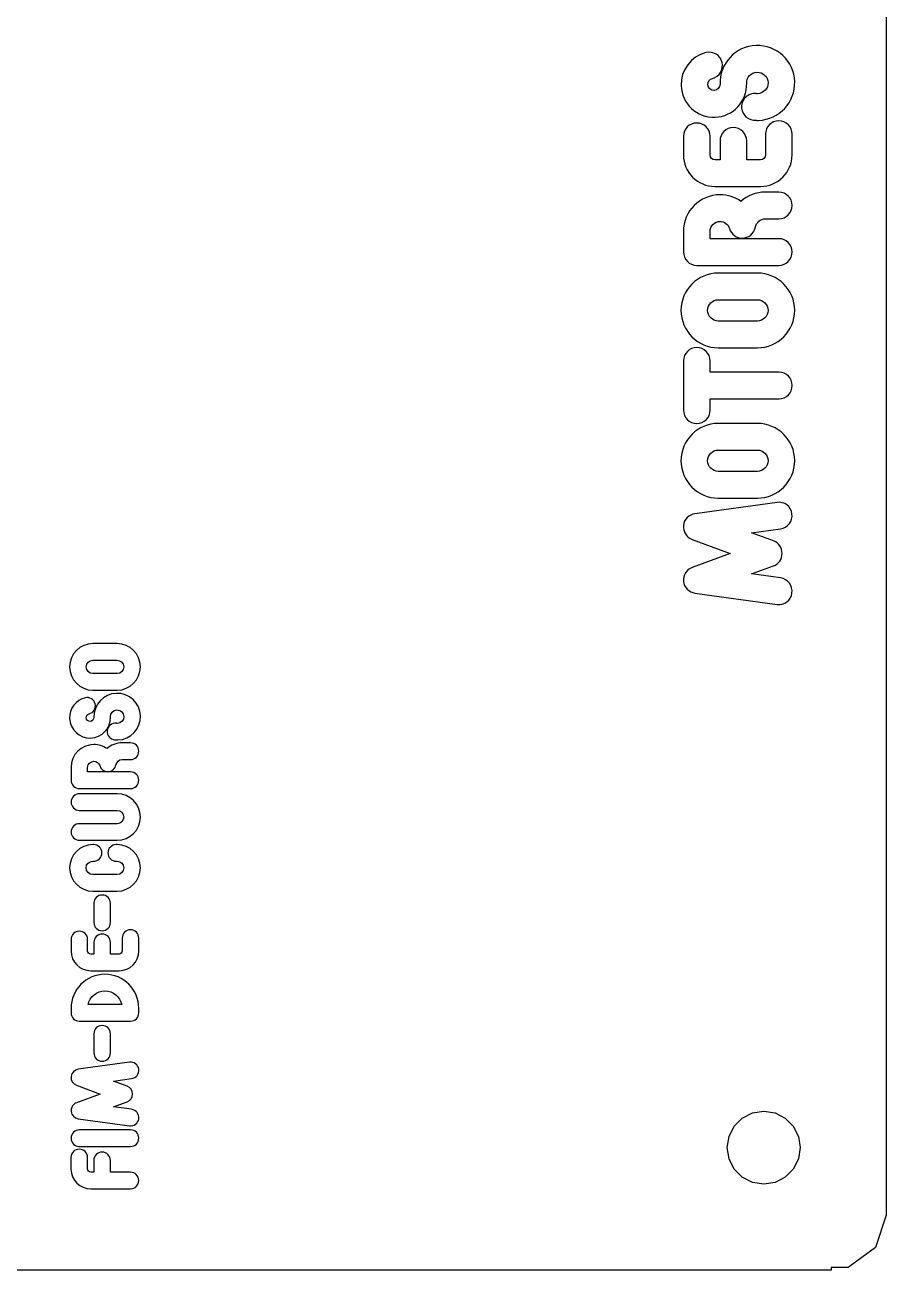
# Model space of a CAD drawing. Extents: x 0 to 215, y 0 to 110.
# Drawn here: x 167.4 to 214.6, y 0.1 to 68.3 of the extents above; entities that cross this region are included whole.
import ezdxf

# ---------------------------------------------------------------- set-up
doc = ezdxf.new("R2010")
doc.units = 0
doc.layers.get('0').update_dxf_attribs({"linetype": 'CONTINUOUS'})

msp = doc.modelspace()

# ---------------------------------------------------------------- linework, layer by layer
at = {"color": 7}
for points in [[(214.57824, 107.142861), (214.57824, 3.142869)], [(204.71246, 66.766731), (204.71246, 66.766731)], [(205.063482, 65.354841), (205.063482, 65.354841)], [(207.466037, 64.527978), (207.466037, 64.527978)], [(203.479981, 62.190162), (203.479981, 61.176095)], [(204.938675, 61.176095), (204.938675, 62.190162)], [(207.973069, 62.314969), (207.973069, 61.176095)], [(209.431763, 61.176095), (209.431763, 62.314969)], [(205.48471, 61.932744), (205.48471, 60.903079), (205.211691, 60.903079)], [(207.70005, 60.903079), (206.943404, 60.903079), (206.943404, 61.932744)], [(205.211691, 59.444385), (207.70005, 59.444385)], [(208.706316, 59.135532), (207.965269, 59.135532)], [(207.965269, 57.676838), (208.706316, 57.676838)], [(203.479981, 56.982594), (203.479981, 55.859322)], [(208.706316, 56.584768), (204.938675, 56.584768), (204.938675, 56.982594)], [(204.213229, 55.126074), (208.706316, 55.126074)], [(207.528439, 54.702778), (205.391103, 54.702778)], [(205.391103, 53.244084), (207.528439, 53.244084)], [(207.528439, 52.074008), (205.391103, 52.074008)], [(205.391103, 50.615314), (207.528439, 50.615314)], [(203.479981, 49.899133), (203.479981, 47.200157)], [(208.714117, 49.282892), (204.938675, 49.282892), (204.938675, 49.899133)], [(204.938675, 47.200157), (204.938675, 47.824198), (208.714117, 47.824198)], [(207.528439, 46.475687), (205.391103, 46.475687)], [(205.391103, 45.016993), (207.528439, 45.016993)], [(207.528439, 43.846917), (205.391103, 43.846917)], [(205.391103, 42.388223), (207.528439, 42.388223)], [(208.604908, 42.152014), (204.11182, 41.535776)], [(208.409898, 40.04588), (207.20862, 40.490507), (208.799921, 40.708921)], [(203.955811, 40.131684), (206.038546, 39.359436), (203.955811, 38.594987)], [(208.799921, 38.017749), (207.20862, 38.236164), (208.409898, 38.680791)], [(204.11182, 37.190894), (208.604908, 36.566856)], [(172.474526, 34.42712), (171.142053, 34.42712)], [(171.142053, 33.517736), (172.474526, 33.517736)], [(172.474526, 32.788281), (171.142053, 32.788281)], [(170.718971, 31.462204), (170.718971, 31.462204)], [(171.142053, 31.878894), (172.474526, 31.878894)], [(170.937806, 30.581998), (170.937806, 30.581998)], [(172.435622, 30.066508), (172.435622, 30.066508)], [(173.208843, 28.993744), (172.746853, 28.993744)], [(172.746853, 28.084357), (173.208843, 28.084357)], [(169.950613, 27.651549), (169.950613, 26.951274)], [(173.208843, 27.403532), (170.86, 27.403532), (170.86, 27.651549)], [(170.407736, 26.49415), (173.208843, 26.49415)], [(172.474526, 26.211713), (170.407736, 26.211713), (170.407736, 26.211713)], [(170.407736, 25.302329), (170.407736, 25.302329), (172.474526, 25.302329)], [(172.474526, 24.572872), (170.407736, 24.572872), (170.407736, 24.572872)], [(170.407736, 23.663489), (172.474526, 23.663489)], [(171.185823, 23.428317), (171.142053, 23.428317)], [(172.474526, 23.428317), (172.425893, 23.428317)], [(171.142053, 22.518929), (171.185823, 22.518929)], [(172.425893, 22.518929), (172.474526, 22.518929)], [(172.474526, 21.789475), (171.142053, 21.789475)], [(171.142053, 20.88009), (172.474526, 20.88009)], [(171.200411, 20.216743), (171.200411, 20.216743), (171.200411, 19.166329), (171.200411, 19.166329)], [(172.109796, 19.166329), (172.109796, 20.216743), (172.109796, 20.216743)], [(169.950613, 18.237121), (169.950613, 17.604907)], [(170.86, 17.604907), (170.86, 18.237121)], [(171.200411, 18.076638), (171.200411, 17.434698), (171.030206, 17.434698)], [(172.581511, 17.434698), (172.109796, 17.434698), (172.109796, 18.076638)], [(172.751716, 18.314918), (172.751716, 17.604907)], [(173.661101, 17.604907), (173.661101, 18.314918)], [(171.030206, 16.525322), (172.581511, 16.525322)], [(169.950613, 14.471845), (169.950613, 14.223828)], [(172.7274, 14.676117), (170.879451, 14.676117)], [(173.661101, 14.223828), (173.661101, 14.471845)], [(170.402874, 13.766713), (173.203977, 13.766713)], [(171.200411, 13.074196), (171.200411, 13.074196), (171.200411, 12.023765), (171.200411, 12.023765)], [(172.109796, 12.023765), (172.109796, 13.074196), (172.109796, 13.074196)], [(173.145619, 11.519687), (170.344519, 11.135498)], [(170.247256, 10.260158), (171.545687, 9.778715), (170.247256, 9.302155)], [(173.024044, 10.206677), (172.275142, 10.483847), (173.267198, 10.620048)], [(173.267198, 8.942265), (172.275142, 9.078437), (173.024044, 9.355636)], [(170.344519, 8.426786), (173.145619, 8.037743)], [(206.26024, 8.018879), (206.702239, 8.460867)], [(206.702239, 8.460867), (207.260241, 8.744867)], [(207.260241, 8.744867), (207.87824, 8.842855)], [(207.87824, 8.842855), (208.496241, 8.744867)], [(208.496241, 8.744867), (209.05424, 8.460867)], [(209.05424, 8.460867), (209.496239, 8.018879)], [(173.203977, 7.818456), (173.203977, 7.818456), (170.402874, 7.818456), (170.402874, 7.818456)], [(205.97624, 7.460869), (206.26024, 8.018879)], [(209.496239, 8.018879), (209.78024, 7.460869)], [(170.402874, 6.909108), (173.203977, 6.909108), (173.203977, 6.909108)], [(205.878241, 6.842859), (205.97624, 7.460869)], [(205.97624, 6.224877), (205.878241, 6.842859)], [(209.78024, 7.460869), (209.878241, 6.842859)], [(209.878241, 6.842859), (209.78024, 6.224877)], [(169.94575, 6.303092), (169.94575, 5.670914)], [(170.855138, 5.670914), (170.855138, 6.303092)], [(171.195548, 6.147503), (171.195548, 5.500706), (171.02534, 5.500706)], [(173.203977, 5.500706), (172.104933, 5.500706), (172.104933, 6.147503)], [(206.26024, 5.666867), (205.97624, 6.224877)], [(209.78024, 6.224877), (209.496239, 5.666867)], [(206.702239, 5.224879), (206.26024, 5.666867)], [(209.496239, 5.666867), (209.05424, 5.224879)], [(207.260241, 4.940879), (206.702239, 5.224879)], [(207.87824, 4.842863), (207.260241, 4.940879)], [(208.496241, 4.940879), (207.87824, 4.842863)], [(209.05424, 5.224879), (208.496241, 4.940879)], [(171.02534, 4.591329), (173.203977, 4.591329)], [(214.57824, 3.142869), (214.005242, 1.379855)], [(214.005242, 1.379855), (212.505239, 0.289856)], [(211.578241, 0.142875), (108.578241, 0.142875)], [(211.578241, 0.289856), (211.578241, 0.142875)], [(212.505239, 0.289856), (211.578241, 0.289856)]]:
    msp.add_lwpolyline(points, dxfattribs=at)
for points in [[(205.593916, 66.236297), (205.500311, 66.626322), (205.102485, 66.868139), (204.71246, 66.766731)], [(207.458237, 67.156756), (206.327163, 67.117753), (205.445707, 66.166091), (205.48471, 65.035021)], [(208.924731, 66.60292), (208.526905, 66.977345), (208.004272, 67.172357), (207.458237, 67.156756)], [(204.71246, 66.766731), (203.893409, 66.563917), (203.323969, 65.807268), (203.355171, 64.964815)], [(205.063482, 65.354841), (205.453508, 65.448445), (205.695321, 65.846271), (205.593916, 66.236297)], [(209.572171, 65.18323), (209.556564, 65.729265), (209.322554, 66.236297), (208.924731, 66.60292)], [(206.943404, 65.089622), (206.927797, 65.409445), (207.185218, 65.682461), (207.50504, 65.698062)], [(207.50504, 65.698062), (207.66105, 65.698062), (207.809259, 65.643458), (207.926265, 65.542053)], [(207.926265, 65.542053), (208.043275, 65.432847), (208.105677, 65.284635), (208.113478, 65.128625)], [(203.355171, 64.964815), (203.386374, 63.974153), (204.221029, 63.201903), (205.211691, 63.233105)], [(204.813865, 65.011619), (204.806076, 65.175429), (204.915273, 65.315838), (205.063482, 65.354841)], [(205.157087, 64.691799), (204.977675, 64.68401), (204.821666, 64.832207), (204.813865, 65.011619)], [(205.48471, 65.035021), (205.48471, 64.855609), (205.344299, 64.6996), (205.157087, 64.691799)], [(205.211691, 63.233105), (206.194553, 63.264305), (206.974604, 64.09896), (206.943404, 65.089622)], [(208.113478, 65.128625), (208.129084, 64.808806), (207.871661, 64.535787), (207.544041, 64.520188)], [(207.598645, 63.061494), (208.729715, 63.100495), (209.611174, 64.052156), (209.572171, 65.18323)], [(207.466037, 64.527978), (207.060411, 64.566981), (206.701588, 64.278363), (206.662584, 63.872737)], [(207.544041, 64.520188), (207.520644, 64.520188), (207.489439, 64.520188), (207.466037, 64.527978)], [(206.662584, 63.872737), (206.623581, 63.47491), (206.912202, 63.116087), (207.310028, 63.077084)], [(204.205428, 62.915608), (203.807602, 62.915608), (203.479981, 62.587988), (203.479981, 62.190162)], [(204.938675, 62.190162), (204.938675, 62.587988), (204.611052, 62.915608), (204.205428, 62.915608)], [(207.310028, 63.077101), (207.403632, 63.061494), (207.50504, 63.061494), (207.598645, 63.061494)], [(208.698516, 63.040415), (208.30069, 63.040415), (207.973069, 62.712795), (207.973069, 62.314969)], [(209.431763, 62.314969), (209.431763, 62.712795), (209.104143, 63.040415), (208.698516, 63.040415)], [(206.210157, 62.665991), (205.812331, 62.665991), (205.48471, 62.338371), (205.48471, 61.932744)], [(206.943404, 61.932744), (206.943404, 62.338371), (206.615781, 62.665991), (206.210157, 62.665991)], [(203.479981, 61.176095), (203.479981, 60.216635), (204.252232, 59.444385), (205.211691, 59.444385)], [(205.211691, 60.903079), (205.063482, 60.903079), (204.938675, 61.020085), (204.938675, 61.176095)], [(207.973069, 61.176095), (207.973069, 61.020085), (207.848262, 60.903079), (207.70005, 60.903079)], [(207.70005, 59.444385), (208.651712, 59.444385), (209.431763, 60.216635), (209.431763, 61.176095)], [(205.47691, 58.987323), (204.377039, 58.987323), (203.479981, 58.090266), (203.479981, 56.982594)], [(206.631382, 58.6285), (206.303761, 58.854715), (205.905935, 58.987323), (205.47691, 58.987323)], [(207.965269, 59.135532), (207.450436, 59.135532), (206.990205, 58.94832), (206.631382, 58.6285)], [(209.431763, 58.402285), (209.431763, 58.807912), (209.104143, 59.135532), (208.706316, 59.135532)], [(208.706316, 57.676838), (209.104143, 57.676838), (209.431763, 58.004462), (209.431763, 58.402285)], [(204.938675, 56.982594), (204.938675, 57.286813), (205.180489, 57.528629), (205.47691, 57.528629)], [(205.47691, 57.528629), (205.726524, 57.528629), (205.929337, 57.37262), (205.999543, 57.138604)], [(207.411433, 57.185408), (207.481638, 57.489626), (207.692252, 57.676838), (207.965269, 57.676838)], [(205.999543, 57.138604), (206.093147, 56.818784), (206.389568, 56.60817), (206.724989, 56.615971)], [(206.724989, 56.615971), (207.05261, 56.62376), (207.341227, 56.857787), (207.411433, 57.185408)], [(209.431763, 55.859322), (209.431763, 56.264948), (209.104143, 56.584768), (208.706316, 56.584768)], [(203.479981, 55.859322), (203.479981, 55.453698), (203.807602, 55.126074), (204.213229, 55.126074)], [(208.706316, 55.126074), (209.104143, 55.126074), (209.431763, 55.453698), (209.431763, 55.859322)], [(205.391103, 54.702778), (204.267833, 54.702778), (203.347371, 53.790119), (203.347371, 52.659046)], [(209.572171, 52.659046), (209.572171, 53.790119), (208.659513, 54.702778), (207.528439, 54.702778)], [(204.806065, 52.659046), (204.806065, 52.978866), (205.071283, 53.244084), (205.391103, 53.244084)], [(207.528439, 53.244084), (207.848262, 53.244084), (208.113478, 52.978866), (208.113478, 52.659046)], [(203.347371, 52.659046), (203.347371, 51.535776), (204.267833, 50.615314), (205.391103, 50.615314)], [(205.391103, 52.074008), (205.071283, 52.074008), (204.806065, 52.339226), (204.806065, 52.659046)], [(207.528439, 50.615314), (208.659513, 50.615314), (209.572171, 51.535776), (209.572171, 52.659046)], [(208.113478, 52.659046), (208.113478, 52.339226), (207.848262, 52.074008), (207.528439, 52.074008)], [(204.213229, 50.63238), (203.807602, 50.63238), (203.479981, 50.304756), (203.479981, 49.899133)], [(204.938675, 49.899133), (204.938675, 50.304756), (204.611052, 50.63238), (204.213229, 50.63238)], [(209.439564, 48.549645), (209.439564, 48.955271), (209.119744, 49.282892), (208.714117, 49.282892)], [(208.714117, 47.824198), (209.119744, 47.824198), (209.439564, 48.151819), (209.439564, 48.549645)], [(203.479981, 47.200157), (203.479981, 46.794533), (203.807602, 46.46691), (204.213229, 46.46691)], [(204.213229, 46.46691), (204.611052, 46.46691), (204.938675, 46.794533), (204.938675, 47.200157)], [(205.391103, 46.475687), (204.267833, 46.475687), (203.347371, 45.563025), (203.347371, 44.431955)], [(209.572171, 44.431955), (209.572171, 45.563025), (208.659513, 46.475687), (207.528439, 46.475687)], [(204.806065, 44.431955), (204.806065, 44.751775), (205.071283, 45.016993), (205.391103, 45.016993)], [(207.528439, 45.016993), (207.848262, 45.016993), (208.113478, 44.751775), (208.113478, 44.431955)], [(203.347371, 44.431955), (203.347371, 43.308685), (204.267833, 42.388223), (205.391103, 42.388223)], [(205.391103, 43.846917), (205.071283, 43.846917), (204.806065, 44.112135), (204.806065, 44.431955)], [(207.528439, 42.388223), (208.659513, 42.388223), (209.572171, 43.308685), (209.572171, 44.431955)], [(208.113478, 44.431955), (208.113478, 44.112135), (207.848262, 43.846917), (207.528439, 43.846917)], [(209.423962, 41.535776), (209.369358, 41.933599), (209.002734, 42.214419), (208.604908, 42.152014)], [(203.479981, 40.888333), (203.448779, 40.560712), (203.643792, 40.240893), (203.955811, 40.131684)], [(204.11182, 41.535776), (203.776399, 41.488972), (203.518982, 41.223754), (203.479981, 40.888333)], [(208.799921, 40.708921), (209.197747, 40.763526), (209.478567, 41.130149), (209.423962, 41.535776)], [(208.885728, 39.359436), (208.885728, 39.671456), (208.698516, 39.944472), (208.409898, 40.04588)], [(208.409898, 38.680791), (208.698516, 38.782199), (208.885728, 39.055215), (208.885728, 39.359436)], [(203.955811, 38.594987), (203.643792, 38.477977), (203.448779, 38.165958), (203.479981, 37.830537)], [(203.479981, 37.830537), (203.518982, 37.502917), (203.776399, 37.237698), (204.11182, 37.190894)], [(209.423962, 37.190894), (209.478567, 37.588721), (209.197747, 37.963145), (208.799921, 38.017749)], [(208.604908, 36.566856), (209.002734, 36.512252), (209.369358, 36.793071), (209.423962, 37.190894)], [(171.142053, 34.42712), (170.441781, 34.42712), (169.867941, 33.858146), (169.867941, 33.153006)], [(173.748638, 33.153006), (173.748638, 33.858146), (173.179661, 34.42712), (172.474526, 34.42712)], [(170.777329, 33.153006), (170.777329, 33.35239), (170.942669, 33.517736), (171.142053, 33.517736)], [(172.474526, 33.517736), (172.673907, 33.517736), (172.83925, 33.35239), (172.83925, 33.153006)], [(169.867941, 33.153006), (169.867941, 32.452733), (170.441781, 31.878894), (171.142053, 31.878894)], [(171.142053, 32.788281), (170.942669, 32.788281), (170.777329, 32.953624), (170.777329, 33.153006)], [(172.474526, 31.878894), (173.179661, 31.878894), (173.748638, 32.452733), (173.748638, 33.153006)], [(172.83925, 33.153006), (172.83925, 32.953624), (172.673907, 32.788281), (172.474526, 32.788281)], [(170.718971, 31.462204), (170.208355, 31.335768), (169.853353, 30.864054), (169.872804, 30.338847)], [(171.268494, 31.131518), (171.210137, 31.374673), (170.962122, 31.525424), (170.718971, 31.462204)], [(172.430756, 31.705355), (171.725618, 31.681056), (171.176095, 31.087751), (171.200411, 30.382611)], [(173.345007, 31.360082), (173.096992, 31.593508), (172.77117, 31.715083), (172.430756, 31.705355)], [(173.748638, 30.47501), (173.738929, 30.815421), (173.593021, 31.131518), (173.345007, 31.360082)], [(170.937806, 30.581998), (171.180958, 30.640356), (171.331712, 30.888367), (171.268494, 31.131518)], [(172.109796, 30.416655), (172.100088, 30.616037), (172.260551, 30.786245), (172.459935, 30.79597)], [(172.459935, 30.79597), (172.557194, 30.79597), (172.649591, 30.761932), (172.722537, 30.698708)], [(172.722537, 30.698708), (172.795483, 30.630628), (172.834387, 30.538228), (172.83925, 30.440969)], [(169.872804, 30.338847), (169.892249, 29.721243), (170.412602, 29.239803), (171.030206, 29.259256)], [(170.782192, 30.368026), (170.777337, 30.470148), (170.845409, 30.557682), (170.937806, 30.581998)], [(170.996164, 30.168641), (170.884314, 30.163787), (170.787052, 30.256175), (170.782192, 30.368026)], [(171.200411, 30.382611), (171.200411, 30.270763), (171.112877, 30.173504), (170.996164, 30.168641)], [(171.030206, 29.259256), (171.642947, 29.278701), (172.12925, 29.799051), (172.109796, 30.416655)], [(172.435622, 30.066508), (172.182742, 30.090807), (171.959044, 29.910893), (171.934728, 29.658014)], [(172.484248, 30.061654), (172.469658, 30.061654), (172.450207, 30.061654), (172.435622, 30.066508)], [(172.83925, 30.440969), (172.848959, 30.241584), (172.688496, 30.071382), (172.484248, 30.061654)], [(172.518293, 29.152266), (173.223428, 29.176565), (173.772951, 29.769875), (173.748638, 30.47501)], [(171.934728, 29.658014), (171.9104, 29.41), (172.090345, 29.186299), (172.338359, 29.161986)], [(171.195548, 28.901345), (170.509861, 28.901345), (169.950613, 28.342096), (169.950613, 27.651549)], [(171.915274, 28.677647), (171.71103, 28.818673), (171.463016, 28.901345), (171.195548, 28.901345)], [(172.746853, 28.993744), (172.425893, 28.993744), (172.138975, 28.877031), (171.915274, 28.677647)], [(172.338359, 29.161974), (172.396717, 29.152266), (172.459935, 29.152266), (172.518293, 29.152266)], [(173.661101, 28.536621), (173.661101, 28.789495), (173.456854, 28.993744), (173.208843, 28.993744)], [(170.86, 27.651549), (170.86, 27.841208), (171.010755, 27.99196), (171.195548, 27.99196)], [(171.195548, 27.99196), (171.351166, 27.99196), (171.477604, 27.894698), (171.521368, 27.748809)], [(172.40158, 27.777985), (172.445344, 27.967644), (172.576648, 28.084357), (172.746853, 28.084357)], [(173.208843, 28.084357), (173.456854, 28.084357), (173.661101, 28.288604), (173.661101, 28.536621)], [(171.521368, 27.748809), (171.579726, 27.549424), (171.764523, 27.418123), (171.973632, 27.422986)], [(171.973632, 27.422986), (172.177879, 27.42784), (172.357813, 27.57374), (172.40158, 27.777985)], [(173.661101, 26.951274), (173.661101, 27.204148), (173.456854, 27.403532), (173.208843, 27.403532)], [(169.950613, 26.951274), (169.950613, 26.698394), (170.154862, 26.49415), (170.407736, 26.49415)], [(173.208843, 26.49415), (173.456854, 26.49415), (173.661101, 26.698394), (173.661101, 26.951274)], [(170.407736, 26.211713), (170.154862, 26.211713), (169.955478, 26.007466), (169.955478, 25.759452)], [(173.748638, 24.937601), (173.748638, 25.637877), (173.174798, 26.211713), (172.474526, 26.211713)], [(169.955478, 25.759452), (169.955478, 25.506576), (170.154862, 25.302329), (170.407736, 25.302329)], [(172.474526, 25.302329), (172.673907, 25.302329), (172.83925, 25.136986), (172.83925, 24.937601)], [(170.407736, 24.572872), (170.154862, 24.572872), (169.955478, 24.368627), (169.955478, 24.115748)], [(172.474526, 23.663489), (173.174798, 23.663489), (173.748638, 24.232461), (173.748638, 24.937601)], [(172.83925, 24.937601), (172.83925, 24.738217), (172.673907, 24.572872), (172.474526, 24.572872)], [(169.955478, 24.115748), (169.955478, 23.867737), (170.154862, 23.663489), (170.407736, 23.663489)], [(171.142053, 23.428317), (170.436918, 23.428317), (169.867941, 22.85934), (169.867941, 22.154202)], [(171.642947, 22.976055), (171.642947, 23.224067), (171.438697, 23.428317), (171.185823, 23.428317)], [(172.425893, 23.428317), (172.173017, 23.428317), (171.96877, 23.224067), (171.96877, 22.976055)], [(173.748638, 22.154202), (173.748638, 22.85934), (173.174798, 23.428317), (172.474526, 23.428317)], [(170.777329, 22.154202), (170.777329, 22.353586), (170.937809, 22.518929), (171.142053, 22.518929)], [(171.185823, 22.518929), (171.438697, 22.518929), (171.642947, 22.723176), (171.642947, 22.976055)], [(171.96877, 22.976055), (171.96877, 22.723176), (172.173017, 22.518929), (172.425893, 22.518929)], [(172.474526, 22.518929), (172.673907, 22.518929), (172.83925, 22.353586), (172.83925, 22.154202)], [(169.867941, 22.154202), (169.867941, 21.453927), (170.436918, 20.88009), (171.142053, 20.88009)], [(171.142053, 21.789475), (170.937809, 21.789475), (170.777329, 21.954817), (170.777329, 22.154202)], [(172.474526, 20.88009), (173.174798, 20.88009), (173.748638, 21.453927), (173.748638, 22.154202)], [(172.83925, 22.154202), (172.83925, 21.954817), (172.673907, 21.789475), (172.474526, 21.789475)], [(171.652672, 20.669004), (171.404658, 20.669004), (171.200411, 20.464757), (171.200411, 20.216743)], [(172.109796, 20.216743), (172.109796, 20.464757), (171.905549, 20.669004), (171.652672, 20.669004)], [(171.200411, 19.166329), (171.200411, 18.918318), (171.404658, 18.714068), (171.652672, 18.714068)], [(171.652672, 18.714068), (171.905549, 18.714068), (172.109796, 18.918318), (172.109796, 19.166329)], [(170.402874, 18.689374), (170.154862, 18.689374), (169.950613, 18.485124), (169.950613, 18.237121)], [(170.86, 18.237121), (170.86, 18.485124), (170.655753, 18.689374), (170.402874, 18.689374)], [(171.652672, 18.533756), (171.404658, 18.533756), (171.200411, 18.329501), (171.200411, 18.076638)], [(172.109796, 18.076638), (172.109796, 18.329501), (171.905549, 18.533756), (171.652672, 18.533756)], [(173.203977, 18.767182), (172.955963, 18.767182), (172.751716, 18.562949), (172.751716, 18.314918)], [(173.661101, 18.314918), (173.661101, 18.562949), (173.456854, 18.767182), (173.203977, 18.767182)], [(169.950613, 17.604907), (169.950613, 17.006793), (170.432055, 16.525322), (171.030206, 16.525322)], [(171.030206, 17.434698), (170.937809, 17.434698), (170.86, 17.507681), (170.86, 17.604907)], [(172.751716, 17.604907), (172.751716, 17.507681), (172.673907, 17.434698), (172.581511, 17.434698)], [(172.581511, 16.525322), (173.174798, 16.525322), (173.661101, 17.006793), (173.661101, 17.604907)], [(171.803427, 16.329516), (170.782192, 16.329516), (169.950613, 15.493066), (169.950613, 14.471845)], [(173.661101, 14.471845), (173.661101, 15.493066), (172.824659, 16.329516), (171.803427, 16.329516)], [(170.879451, 14.676117), (170.976711, 15.099168), (171.351166, 15.42014), (171.803427, 15.42014)], [(171.803427, 15.42014), (172.255688, 15.42014), (172.635006, 15.099168), (172.7274, 14.676117)], [(169.950613, 14.223828), (169.950613, 13.970957), (170.154862, 13.766713), (170.402874, 13.766713)], [(173.203977, 13.766713), (173.456854, 13.766713), (173.661101, 13.970957), (173.661101, 14.223828)], [(171.652672, 13.526457), (171.404658, 13.526457), (171.200411, 13.322184), (171.200411, 13.074196)], [(172.109796, 13.074196), (172.109796, 13.322184), (171.905549, 13.526457), (171.652672, 13.526457)], [(171.200411, 12.023765), (171.200411, 11.775748), (171.404658, 11.571532), (171.652672, 11.571532)], [(171.652672, 11.571532), (171.905549, 11.571532), (172.109796, 11.775748), (172.109796, 12.023765)], [(170.344519, 11.135498), (170.135409, 11.106288), (169.974926, 10.940963), (169.950613, 10.731892)], [(173.656238, 11.135498), (173.6222, 11.383515), (173.393636, 11.558578), (173.145619, 11.519687)], [(173.267198, 10.620048), (173.515212, 10.654055), (173.69028, 10.882627), (173.656238, 11.135498)], [(169.950613, 10.731892), (169.931167, 10.52762), (170.052738, 10.32823), (170.247256, 10.260158)], [(173.32069, 9.778715), (173.32069, 9.973251), (173.203977, 10.143459), (173.024044, 10.206677)], [(173.024044, 9.355636), (173.203977, 9.418853), (173.32069, 9.589062), (173.32069, 9.778715)], [(170.247256, 9.302155), (170.052738, 9.2292), (169.931162, 9.034664), (169.950613, 8.825566)], [(173.656238, 8.426786), (173.69028, 8.674831), (173.515212, 8.908257), (173.267198, 8.942265)], [(169.950613, 8.825566), (169.974912, 8.621322), (170.135409, 8.455996), (170.344519, 8.426786)], [(173.145619, 8.037743), (173.393636, 8.003707), (173.6222, 8.178797), (173.656238, 8.426786)], [(170.402874, 7.818456), (170.154862, 7.818456), (169.950613, 7.614212), (169.950613, 7.361341)], [(173.661101, 7.361341), (173.661101, 7.614212), (173.456854, 7.818456), (173.203977, 7.818456)], [(169.950613, 7.361341), (169.950613, 7.108469), (170.154862, 6.909108), (170.402874, 6.909108)], [(173.203977, 6.909108), (173.456854, 6.909108), (173.661101, 7.108469), (173.661101, 7.361341)], [(170.402874, 6.760235), (170.149997, 6.760235), (169.94575, 6.555991), (169.94575, 6.303092)], [(170.855138, 6.303092), (170.855138, 6.555991), (170.655753, 6.760235), (170.402874, 6.760235)], [(171.652672, 6.599764), (171.399795, 6.599764), (171.195548, 6.395491), (171.195548, 6.147503)], [(172.104933, 6.147503), (172.104933, 6.395491), (171.900686, 6.599764), (171.652672, 6.599764)], [(169.94575, 5.670914), (169.94575, 5.077598), (170.432055, 4.591329), (171.02534, 4.591329)], [(171.02534, 5.500706), (170.932946, 5.500706), (170.855138, 5.578515), (170.855138, 5.670914)], [(173.656238, 5.043591), (173.656238, 5.296462), (173.451991, 5.500706), (173.203977, 5.500706)], [(173.203977, 4.591329), (173.451991, 4.591329), (173.656238, 4.795545), (173.656238, 5.043591)]]:
    msp.add_open_spline(points, degree=3, dxfattribs=at)

doc.saveas('drawing.dxf')
